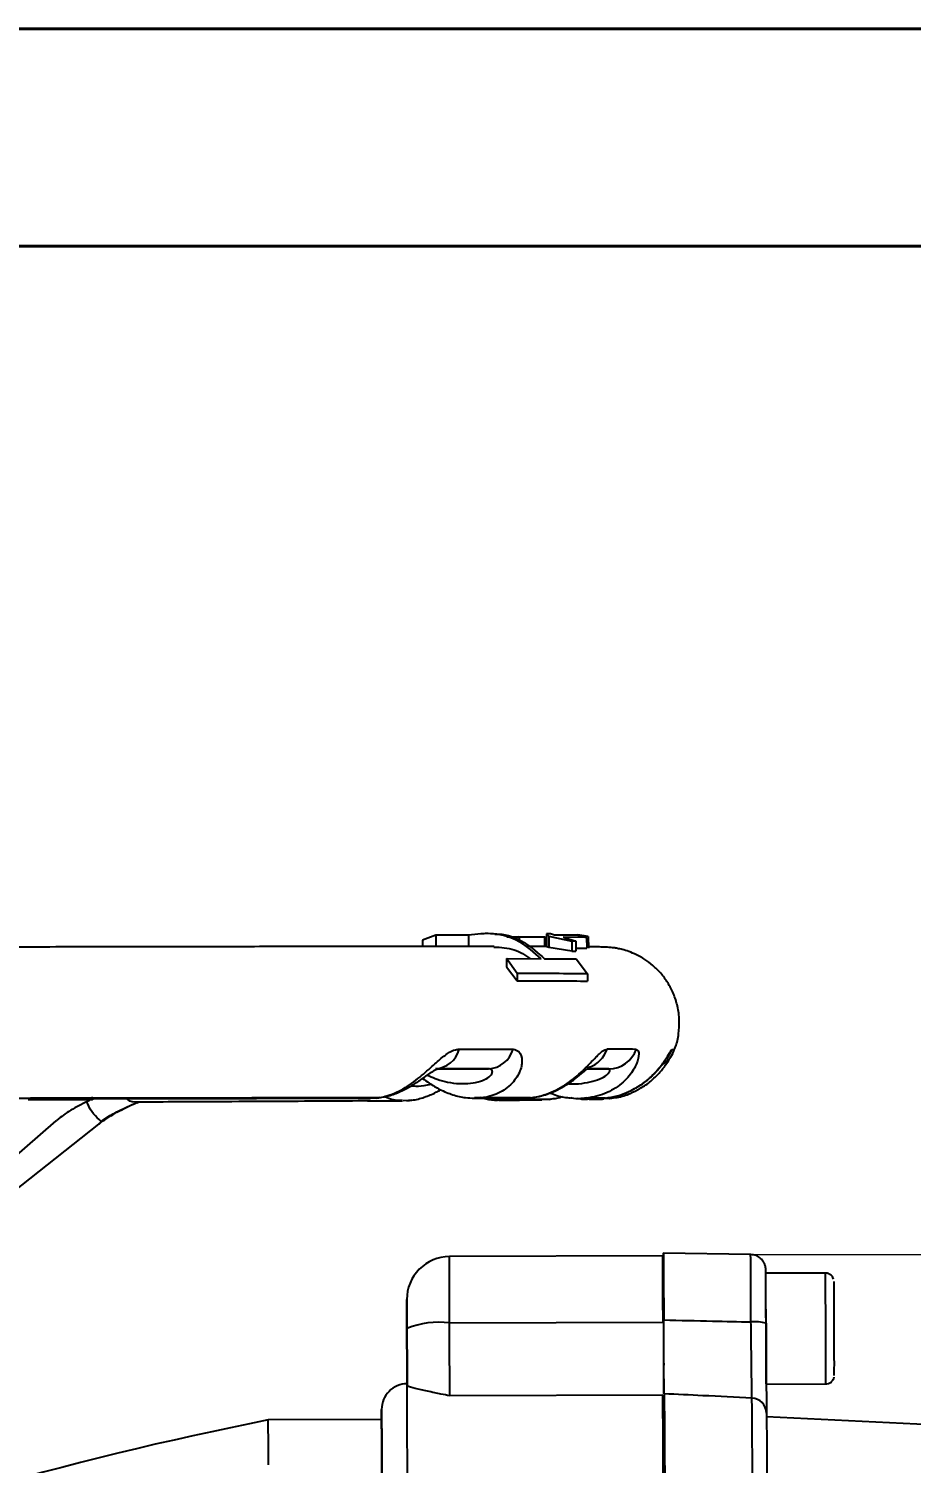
# Model space of a CAD drawing. Header units: millimetres. Extents: x 2271 to 4415, y 823 to 2339.
# Drawn here: x 3782.9 to 3886.4, y 2170.8 to 2339.1 of the extents above; entities that cross this region are included whole.
import ezdxf

# ---------------------------------------------------------------- set-up
doc = ezdxf.new("R2010")
doc.units = ezdxf.units.MM
for name, color, linetype, lineweight in [('AM_BOR', 7, 'Continuous', 50), ('标注', 3, 'Continuous', 13), ('粗实线', 7, 'Continuous', 40)]:
    doc.layers.add(name, color=color, linetype=linetype, lineweight=lineweight)
doc.styles.add('SLDTEXTSTYLE1', font='txt.shx', dxfattribs={"width": 0.7, "bigfont": 'gbcbig.shx'})
doc.dimstyles.new('SLDDIMSTYLE12$0', dxfattribs={"dimtxt": 12, "dimasz": 10, "dimexe": 0, "dimexo": 0.0625, "dimgap": 0.875, "dimtad": 1, "dimdec": 1, "dimlfac": 1.8, "dimrnd": 1e-09, "dimzin": 12, "dimdsep": 46, "dimtxsty": 'SLDTEXTSTYLE1', "dimcen": 0.09, "dimdle": 8.16, "dimclrd": 3, "dimclre": 3, "dimadec": 0, "dimazin": 3, "dimtfac": 1, "dimtdec": 1, "dimtofl": 0, "dimtmove": 0, "dimatfit": 3, "dimfxl": 0, "dimfrac": 2, "dimtolj": 1, "dimlwd": 5, "dimlwe": 5, "dimarcsym": 0})

# ---------------------------------------------------------------- blocks, each defined once
blk = doc.blocks.new('rA3')
at = {"layer": '粗实线'}
for p, q in [((753.384, 421.26), (333.384, 421.26)), ((748.384, 416.26), (358.384, 416.26))]:
    blk.add_line(p, q, dxfattribs=at)
blk = doc.blocks.new('*D196')
at = {"layer": 'Defpoints', "color": 0, "transparency": 16777216}
for p in [(3867.59, 2195.32), (3857.97, 1967.29), (4059.39, 1967.29)]:
    blk.add_point(p, dxfattribs=at)
at = {"layer": '标注', "color": 3, "lineweight": 5, "transparency": 16777216}
blk.add_line((3867.65, 2195.32), (4059.39, 2195.32), dxfattribs=at)
at = {"layer": '标注', "color": 3, "linetype": 'Continuous', "lineweight": 5, "transparency": 16777216}
for p, q in [((4059.39, 2185.32), (4059.39, 1977.29)), ((3858.03, 1967.29), (4059.39, 1967.29))]:
    blk.add_line(p, q, dxfattribs=at)
at = {"layer": '标注', "color": 3, "transparency": 16777216}
for points in [[(4057.73, 2185.32), (4061.06, 2185.32), (4059.39, 2195.32)], [(4057.73, 1977.29), (4061.06, 1977.29), (4059.39, 1967.29)]]:
    blk.add_solid(points, dxfattribs=at)
at = {"layer": '标注', "color": 0, "transparency": 16777216, "insert": (4053.52, 2081.31), "char_height": 10, "attachment_point": 5, "rotation": 90, "style": 'SLDTEXTSTYLE1'}
blk.add_mtext('\\A1;230', dxfattribs=at)

msp = doc.modelspace()

# ---------------------------------------------------------------- linework, layer by layer
at = {"color": 7, "linetype": 'Continuous', "lineweight": 25}
for p, q in [((3830.679, 2232.764), (3829.082, 2232.195)), ((3829.082, 2232.195), (3829.084, 2231.447)), ((3834.484, 2232.765), (3830.679, 2232.764)), ((3830.679, 2232.764), (3830.683, 2231.447)), ((3834.484, 2232.765), (3834.488, 2231.446)), ((3838.978, 2232.586), (3840.437, 2232.6)), ((3840.437, 2232.6), (3839.68, 2232.352)), ((3840.437, 2232.6), (3840.439, 2232.1)), ((3843.425, 2232.556), (3840.437, 2232.535)), ((3843.425, 2232.556), (3843.428, 2231.434)), ((3843.649, 2232.48), (3843.425, 2232.556)), ((3843.648, 2232.929), (3843.905, 2232.657)), ((3844.109, 2232.928), (3843.648, 2232.929)), ((3843.648, 2232.929), (3843.653, 2231.432)), ((3843.905, 2232.657), (3846.601, 2232.085)), ((3843.905, 2232.657), (3843.91, 2231.329)), ((3844.578, 2232.788), (3844.109, 2232.928)), ((3847.349, 2232.773), (3844.578, 2232.788)), ((3848.353, 2232.525), (3845.601, 2232.543)), ((3845.601, 2232.543), (3845.634, 2232.534)), ((3845.634, 2232.534), (3847.066, 2232.083)), ((3847.066, 2232.083), (3846.601, 2232.085)), ((3846.601, 2232.085), (3846.605, 2230.916)), ((3847.066, 2232.083), (3847.07, 2230.914)), ((3848.548, 2232.619), (3847.33, 2232.815)), ((3847.349, 2232.773), (3848.353, 2232.525)), ((3848.353, 2232.525), (3848.357, 2231.243)), ((3848.548, 2232.619), (3848.553, 2231.255)), ((3840.197, 2228.302), (3838.953, 2230.036)), ((3838.953, 2230.036), (3843.014, 2230.018)), ((3838.953, 2230.036), (3838.956, 2229.081)), ((3843.418, 2230.017), (3847.129, 2229.997)), ((3843.91, 2231.329), (3843.68, 2231.42)), ((3846.605, 2230.916), (3843.91, 2231.329)), ((3846.605, 2230.916), (3847.07, 2230.914)), ((3847.069, 2231.249), (3848.357, 2231.243)), ((3838.956, 2229.081), (3840.2, 2227.413)), ((3847.129, 2229.997), (3848.445, 2228.245)), ((3840.197, 2228.302), (3840.2, 2227.413)), ((3848.445, 2228.245), (3848.448, 2227.404)), ((3830.842, 2217.08), (3836.829, 2217.105)), ((3848.383, 2217.073), (3850.953, 2217.082)), ((3782.834, 2213.502), (3790.414, 2213.518)), ((3790.28, 2213.681), (3783.691, 2213.668)), ((3783.691, 2213.668), (3783.702, 2213.543)), ((3783.702, 2213.543), (3790.067, 2213.56)), ((3790.067, 2213.56), (3790.28, 2213.681)), ((3790.619, 2213.636), (3790.414, 2213.518)), ((3795.638, 2213.103), (3795.848, 2213.22)), ((3795.696, 2213.194), (3795.638, 2213.103)), ((3823.495, 2213.685), (3823.766, 2213.687)), ((3823.766, 2213.687), (3824.093, 2213.724)), ((3824.093, 2213.724), (3823.848, 2213.697)), ((3826.838, 2213.378), (3827.596, 2213.419)), ((3827.235, 2213.4), (3827.561, 2213.402)), ((3827.787, 2213.43), (3827.476, 2213.392)), ((3827.561, 2213.402), (3827.787, 2213.43)), ((3836.018, 2213.691), (3835.218, 2213.685)), ((3835.87, 2213.725), (3836.018, 2213.691)), ((3836.096, 2213.701), (3835.87, 2213.725)), ((3836.018, 2213.691), (3841.693, 2213.686)), ((3841.774, 2213.695), (3836.096, 2213.701)), ((3841.693, 2213.686), (3841.901, 2213.718)), ((3843.89, 2213.511), (3843.102, 2213.506)), ((3844.081, 2213.545), (3843.89, 2213.511)), ((3843.941, 2213.548), (3844.258, 2213.588)), ((3843.972, 2213.52), (3844.081, 2213.545)), ((3847.252, 2213.657), (3847.565, 2213.623)), ((3848.281, 2213.697), (3848.314, 2213.666)), ((3848.392, 2213.675), (3848.281, 2213.697)), ((3851.001, 2213.605), (3850.382, 2213.6)), ((3850.466, 2213.648), (3850.496, 2213.657)), ((3851.077, 2213.636), (3851.001, 2213.605)), ((3851.019, 2213.613), (3851.079, 2213.614)), ((3851.079, 2213.614), (3851.077, 2213.636)), ((3764.124, 2191.915), (3786.129, 2210.993)), ((3767.217, 2191.671), (3791.124, 2210.6)), ((3786.406, 2211.237), (3786.129, 2210.993)), ((3791.124, 2210.6), (3791.396, 2210.936)), ((3791.124, 2210.6), (3791.421, 2210.839)), ((3857.249, 2195.146), (3832.249, 2195.067)), ((3867.589, 2195.322), (3857.357, 2195.468)), ((3876.365, 2193.137), (3869.365, 2193.115)), ((3877.317, 2192.422), (3877.244, 2192.62)), ((3857.375, 2190.578), (3857.263, 2190.577)), ((3832.273, 2187.302), (3857.273, 2187.381)), ((3857.288, 2182.577), (3857.4, 2182.578)), ((3869.406, 2180.115), (3876.406, 2180.137)), ((3857.3, 2178.802), (3832.3, 2178.724)), ((3857.409, 2178.673), (3857.305, 2178.704)), ((4020.696, 2168.827), (3869.45, 2176.277)), ((3824.309, 2175.947), (3811.014, 2175.905))]:
    msp.add_line(p, q, dxfattribs=at)
at = {"color": 7, "linetype": 'Continuous', "lineweight": 25, "flags": 128}
for points in [[(3833.4, 2219.41), (3834.237, 2219.41), (3835.061, 2219.41), (3835.873, 2219.41), (3836.671, 2219.41), (3837.456, 2219.41), (3838.228, 2219.41), (3838.987, 2219.41), (3839.732, 2219.41)], [(3836.829, 2217.105), (3836.1, 2217.105), (3835.358, 2217.105), (3834.604, 2217.105), (3833.836, 2217.105), (3833.055, 2217.105), (3832.261, 2217.105), (3831.455, 2217.105), (3830.636, 2217.104)], [(3832.273, 2187.302), (3832.267, 2189.087), (3832.262, 2190.748), (3832.258, 2192.215), (3832.254, 2193.425), (3832.251, 2194.326), (3832.249, 2194.882), (3832.249, 2195.067)], [(3857.359, 2190.578), (3857.358, 2191.12), (3857.355, 2192.595), (3857.354, 2193.812), (3857.354, 2194.72), (3857.355, 2195.28), (3857.357, 2195.468), (3857.361, 2195.276), (3857.366, 2194.711), (3857.372, 2193.799), (3857.378, 2192.578), (3857.384, 2191.101), (3857.391, 2189.43), (3857.397, 2187.637)], [(3869.389, 2182.615), (3869.391, 2182.17), (3869.396, 2181.196), (3869.401, 2180.514), (3869.404, 2180.162), (3869.407, 2180.157), (3869.408, 2180.5), (3869.408, 2181.173), (3869.407, 2182.14), (3869.405, 2183.348), (3869.402, 2184.732), (3869.398, 2186.217), (3869.393, 2187.724), (3869.387, 2189.171), (3869.382, 2190.48), (3869.377, 2191.581), (3869.372, 2192.415), (3869.37, 2192.675)], [(3857.399, 2182.328), (3857.4, 2182.515), (3857.4, 2183.063), (3857.399, 2183.924), (3857.397, 2185.02), (3857.394, 2186.255), (3857.389, 2187.518), (3857.385, 2188.698), (3857.38, 2189.689), (3857.376, 2190.404), (3857.373, 2190.779), (3857.371, 2190.781), (3857.37, 2190.578)], [(3832.3, 2178.724), (3832.299, 2179.117), (3832.297, 2179.75), (3832.294, 2180.605), (3832.291, 2181.661), (3832.287, 2182.891), (3832.283, 2184.265), (3832.278, 2185.748), (3832.273, 2187.302)], [(3857.395, 2182.578), (3857.396, 2182.518), (3857.399, 2182.328)], [(3827.296, 2179.953), (3827.296, 2180.042), (3827.296, 2180.105), (3827.296, 2180.141), (3827.296, 2180.152)], [(3827.331, 2168.807), (3827.323, 2171.409), (3827.316, 2173.686), (3827.31, 2175.63), (3827.305, 2177.234), (3827.301, 2178.492), (3827.298, 2179.4), (3827.296, 2179.953)], [(3857.438, 2178.976), (3857.453, 2177.743), (3857.468, 2176.151), (3857.484, 2174.203), (3857.5, 2171.909), (3857.518, 2169.276), (3857.536, 2166.314), (3857.556, 2163.035), (3857.575, 2159.45), (3857.595, 2155.573), (3857.616, 2151.419), (3857.637, 2147.003), (3857.658, 2142.342), (3857.68, 2137.453), (3857.701, 2132.355), (3857.723, 2127.066), (3857.745, 2121.607), (3857.766, 2115.998), (3857.788, 2110.259), (3857.809, 2104.413), (3857.83, 2098.482)], [(3868.123, 2098.393), (3868.103, 2104.296), (3868.082, 2110.113), (3868.06, 2115.823), (3868.039, 2121.405), (3868.017, 2126.837), (3867.996, 2132.1), (3867.974, 2137.173), (3867.953, 2142.038), (3867.932, 2146.676), (3867.911, 2151.07), (3867.89, 2155.204), (3867.87, 2159.061), (3867.85, 2162.628), (3867.832, 2165.89), (3867.813, 2168.837), (3867.796, 2171.456), (3867.779, 2173.738), (3867.763, 2175.674), (3867.748, 2177.257), (3867.734, 2178.482)], [(3869.445, 2176.717), (3869.459, 2175.515), (3869.473, 2173.96), (3869.489, 2172.059), (3869.505, 2169.819), (3869.523, 2167.248), (3869.541, 2164.355), (3869.559, 2161.152), (3869.578, 2157.651), (3869.598, 2153.864), (3869.618, 2149.806), (3869.639, 2145.493), (3869.66, 2140.939), (3869.681, 2136.163), (3869.702, 2131.183), (3869.723, 2126.016), (3869.744, 2120.683), (3869.765, 2115.203), (3869.786, 2109.597), (3869.807, 2103.886), (3869.827, 2098.092)], [(3811.031, 2170.64), (3811.026, 2172.378), (3811.021, 2173.775), (3811.018, 2174.824), (3811.016, 2175.522), (3811.015, 2175.866), (3811.014, 2175.905)], [(3824.329, 2169.712), (3824.323, 2171.611), (3824.318, 2173.173), (3824.314, 2174.391), (3824.311, 2175.262), (3824.309, 2175.781), (3824.309, 2175.947)]]:
    msp.add_lwpolyline(points, dxfattribs=at)
at = {"color": 7, "linetype": 'Continuous', "lineweight": 25}
for centre, radius, start, end in [((3830.444, 2220.144), 3.045, 273.61426, 346.05263), ((3836.686, 2220.266), 3.165, 272.60164, 344.30287), ((3847.48, 2220.531), 3.463, 290.28626, 340.90491), ((3846.664, 450.046), 1769.357, 89.756818, 89.867599), ((3850.911, 2220.544), 3.462, 270.69377, 340.47257), ((3855.019, 2220.604), 3.562, 318.96421, 339.37274), ((3858.425, 2217.982), 1.369, 80.42439, 93.03813), ((3844.019, 594.823), 1622.274, 89.75509, 89.842169), ((3789.786, 2210.474), 1.676, 12.57601, 16.01971), ((3832.264, 2190.067), 5, 90.18036, 180.18036), ((2921.13, 2186.607), 946.499, 0.048893, 0.527554), ((2493.302, 2182.292), 1383.105, 359.910754, 0.449286), ((1761.394, 2180.978), 2108.01, 0.170586, 0.315836), ((2585.104, 2182.577), 1292.299, 359.936319, 0.424018), ((2998.29, 2183.878), 871.108, 359.916926, 0.443114), ((3831.076, 2177.019), 10.353, 83.35892, 111.53776), ((3868.078, 2182.562), 4.873, 74.3176, 95.28582), ((3827.305, 2177.152), 3, 90.18036, 180.18036), ((3867.661, 2176.699), 1.784, 0.56874, 87.64469), ((3892.105, 1767.125), 416.745, 101.22027, 111.15509)]:
    msp.add_arc(centre, radius, start, end, dxfattribs=at)
for points, knots in [([(3843.014, 2230.018), (3842.197, 2230.746), (3840.563, 2232.201), (3837.494, 2233.151), (3835.467, 2232.891), (3834.484, 2232.765)], [0, 0, 0, 0, 0.3398767, 0.6797801, 1, 1, 1, 1]), ([(3836.82, 2232.992), (3836.741, 2232.992), (3836.624, 2232.993), (3836.487, 2232.993), (3836.442, 2232.993)], [0, 0, 0, 0, 0.6751357, 1, 1, 1, 1]), ([(3837.575, 2232.891), (3837.718, 2232.9), (3838.908, 2232.978), (3841.066, 2232.08), (3842.65, 2230.69), (3843.418, 2230.017)], [0, 0, 0, 0, 0.0656886, 0.5467379, 1, 1, 1, 1]), ([(3837.493, 2231.444), (3836.861, 2231.445), (3835.3, 2231.446), (3832.482, 2231.447), (3829.091, 2231.448), (3825.422, 2231.447), (3821.495, 2231.445), (3817.316, 2231.441), (3812.895, 2231.437), (3808.241, 2231.431), (3803.365, 2231.425), (3798.277, 2231.417), (3792.989, 2231.408), (3787.511, 2231.398), (3781.857, 2231.387), (3776.039, 2231.375), (3770.069, 2231.362), (3763.961, 2231.348), (3757.729, 2231.333), (3751.385, 2231.317), (3744.945, 2231.301), (3738.422, 2231.283), (3731.831, 2231.265), (3725.186, 2231.246), (3718.503, 2231.226), (3711.795, 2231.206), (3705.078, 2231.185), (3698.366, 2231.163), (3691.675, 2231.141), (3685.019, 2231.118), (3678.413, 2231.095), (3671.872, 2231.072), (3665.409, 2231.048), (3659.04, 2231.024), (3652.778, 2230.999), (3646.638, 2230.975), (3640.632, 2230.95), (3634.775, 2230.926), (3629.078, 2230.901), (3623.555, 2230.877), (3618.218, 2230.852), (3613.079, 2230.828), (3608.149, 2230.804), (3603.438, 2230.78), (3598.958, 2230.756), (3594.717, 2230.733), (3590.727, 2230.71), (3586.994, 2230.688), (3583.528, 2230.666), (3580.335, 2230.645), (3577.423, 2230.625), (3574.798, 2230.605), (3572.465, 2230.586), (3570.428, 2230.567), (3568.69, 2230.549), (3567.252, 2230.532), (3566.115, 2230.516), (3565.242, 2230.498), (3564.81, 2230.487), (3564.387, 2230.465), (3564.05, 2230.438), (3563.631, 2230.387), (3563.112, 2230.299), (3562.399, 2230.127), (3561.514, 2229.824), (3560.508, 2229.34), (3559.459, 2228.65), (3558.437, 2227.738), (3557.512, 2226.597), (3556.761, 2225.261), (3556.241, 2223.78), (3555.98, 2222.169), (3556.022, 2220.522), (3556.363, 2218.939), (3556.937, 2217.535), (3557.685, 2216.32), (3558.556, 2215.3), (3559.501, 2214.474), (3560.472, 2213.834), (3561.413, 2213.371), (3562.26, 2213.065), (3562.965, 2212.882), (3563.493, 2212.784), (3563.79, 2212.743), (3563.887, 2212.733), (3563.905, 2212.731)], [0, 0, 0, 0, 0.0110684, 0.0273711, 0.0436679, 0.0599607, 0.0762506, 0.0925385, 0.1088249, 0.12511, 0.1413943, 0.1576779, 0.1739609, 0.1902435, 0.2065257, 0.2228075, 0.2390892, 0.2553706, 0.2716519, 0.287933, 0.304214, 0.320495, 0.3367758, 0.3530566, 0.3693373, 0.3856181, 0.4018988, 0.4181795, 0.4344602, 0.4507409, 0.4670217, 0.4833025, 0.4995834, 0.5158643, 0.5321454, 0.5484266, 0.5647079, 0.5809894, 0.5972711, 0.613553, 0.6298353, 0.6461179, 0.662401, 0.6786847, 0.694969, 0.7112543, 0.7275406, 0.7438285, 0.7601184, 0.7764109, 0.7927073, 0.8090091, 0.8253193, 0.8416426, 0.8579882, 0.874375, 0.8908477, 0.9075372, 0.9250134, 0.9304388, 0.9336287, 0.9354293, 0.9371416, 0.9389823, 0.9413668, 0.9441481, 0.9471667, 0.9505105, 0.9540906, 0.9578127, 0.9616135, 0.9654544, 0.9696284, 0.9735231, 0.9771757, 0.9806185, 0.9838633, 0.9869091, 0.9897422, 0.9923293, 0.9945963, 0.9964557, 0.998026, 0.9996193, 1, 1, 1, 1]), ([(3837.486, 2231.389), (3838.294, 2231.356), (3839.826, 2231.293), (3841.141, 2230.432), (3841.762, 2230.024)], [0, 0, 0, 0, 0.52676, 1, 1, 1, 1]), ([(3843.681, 2231.433), (3843.531, 2231.434), (3842.924, 2231.436), (3842.174, 2231.437), (3841.61, 2231.438)], [0, 0, 0, 0, 0.2477954, 1, 1, 1, 1]), ([(3850.994, 2231.351), (3850.873, 2231.36), (3850.627, 2231.376), (3850.375, 2231.384), (3849.973, 2231.394), (3849.36, 2231.403), (3848.675, 2231.409), (3848.356, 2231.412)], [0, 0, 0, 0, 0.095523, 0.192934, 0.3993126, 0.7212411, 1, 1, 1, 1]), ([(3858.617, 2219.312), (3858.672, 2219.433), (3858.942, 2220.035), (3859.17, 2221.217), (3859.271, 2222.824), (3859.059, 2224.419), (3858.583, 2225.905), (3857.907, 2227.206), (3857.085, 2228.314), (3856.167, 2229.227), (3855.202, 2229.949), (3854.24, 2230.49), (3853.342, 2230.863), (3852.57, 2231.096), (3851.959, 2231.229), (3851.508, 2231.299), (3851.193, 2231.335), (3851.062, 2231.346), (3850.994, 2231.351)], [0, 0, 0, 0, 0.0224033, 0.1107529, 0.1996642, 0.2922655, 0.3789402, 0.4605091, 0.5374297, 0.6098026, 0.6774495, 0.7398445, 0.7957765, 0.8429996, 0.8814778, 0.9170424, 0.9568281, 1, 1, 1, 1]), ([(3848.445, 2228.245), (3847.228, 2228.254), (3844.788, 2228.272), (3841.73, 2228.292), (3840.197, 2228.302)], [0, 0, 0, 0, 0.4988716, 1, 1, 1, 1]), ([(3840.2, 2227.413), (3841.548, 2227.412), (3844.249, 2227.41), (3846.853, 2227.407), (3848.174, 2227.404), (3848.448, 2227.404)], [0, 0, 0, 0, 0.4414628, 0.8844871, 1, 1, 1, 1]), ([(3823.848, 2213.697), (3824.069, 2213.733), (3824.97, 2213.878), (3826.588, 2214.523), (3828.523, 2215.851), (3830.136, 2217.304), (3831.263, 2218.328), (3832.165, 2219.004), (3832.831, 2219.358), (3833.255, 2219.397), (3833.4, 2219.41)], [0, 0, 0, 0, 0.0622967, 0.2544254, 0.4482378, 0.6229599, 0.7582503, 0.8249276, 0.9404672, 1, 1, 1, 1]), ([(3839.732, 2219.41), (3839.977, 2219.353), (3840.313, 2219.275), (3840.71, 2218.689), (3840.809, 2218.058), (3840.645, 2217.022), (3840.128, 2215.85), (3838.726, 2214.524), (3837.235, 2213.882), (3836.315, 2213.736), (3836.096, 2213.701)], [0, 0, 0, 0, 0.1281763, 0.1753176, 0.3410351, 0.3773525, 0.5525415, 0.7468717, 0.9395136, 1, 1, 1, 1]), ([(3841.774, 2213.695), (3842.012, 2213.73), (3843.021, 2213.877), (3844.792, 2214.517), (3846.811, 2215.844), (3848.341, 2217.297), (3849.282, 2218.319), (3849.962, 2218.994), (3850.415, 2219.347), (3850.667, 2219.385), (3850.753, 2219.398)], [0, 0, 0, 0, 0.0596207, 0.2522975, 0.446663, 0.6218836, 0.7575601, 0.8244278, 0.9402973, 1, 1, 1, 1]), ([(3854.174, 2219.386), (3854.284, 2219.329), (3854.436, 2219.25), (3854.491, 2218.663), (3854.36, 2218.031), (3853.89, 2216.994), (3853.08, 2215.822), (3851.35, 2214.496), (3849.646, 2213.857), (3848.629, 2213.71), (3848.392, 2213.675)], [0, 0, 0, 0, 0.128421, 0.1756524, 0.3416863, 0.3780729, 0.5535965, 0.748298, 0.9413079, 1, 1, 1, 1]), ([(3850.545, 2213.656), (3850.789, 2213.691), (3851.84, 2213.838), (3853.649, 2214.475), (3855.614, 2215.8), (3856.957, 2217.252), (3857.648, 2218.273), (3858.059, 2218.947), (3858.269, 2219.3), (3858.331, 2219.336), (3858.352, 2219.349)], [0, 0, 0, 0, 0.0583818, 0.2513124, 0.4459339, 0.6213853, 0.7572406, 0.8241965, 0.9402186, 1, 1, 1, 1]), ([(3854.145, 2214.891), (3854.342, 2214.998), (3854.965, 2215.336), (3855.825, 2216.061), (3856.679, 2216.931), (3857.242, 2217.646), (3857.568, 2218.11), (3857.698, 2218.294), (3857.687, 2218.28), (3857.685, 2218.277)], [0, 0, 0, 0, 0.1031835, 0.327259, 0.5349571, 0.7272753, 0.8633776, 0.9681747, 1, 1, 1, 1]), ([(3854.592, 2214.797), (3854.675, 2214.838), (3855.2, 2215.097), (3856.015, 2215.755), (3856.958, 2216.674), (3857.629, 2217.543), (3858.032, 2218.184), (3858.151, 2218.4), (3858.185, 2218.461)], [0, 0, 0, 0, 0.0444842, 0.2809703, 0.513973, 0.7245857, 0.9224641, 1, 1, 1, 1]), ([(3857.158, 2217.556), (3857.231, 2217.595), (3857.518, 2217.75), (3857.986, 2218.198), (3858.426, 2218.753), (3858.565, 2219.177), (3858.611, 2219.316)], [0, 0, 0, 0, 0.1098117, 0.4367008, 0.8138713, 1, 1, 1, 1]), ([(3823.987, 2213.714), (3824.427, 2213.789), (3825.336, 2213.943), (3826.668, 2214.478), (3827.934, 2215.175), (3828.994, 2215.892), (3829.831, 2216.494), (3830.401, 2216.878), (3830.77, 2217.092), (3830.895, 2217.135), (3830.866, 2217.129), (3830.859, 2217.127)], [0, 0, 0, 0, 0.1546631, 0.3201764, 0.4853736, 0.6359501, 0.7419072, 0.8393548, 0.9077958, 0.9795367, 1, 1, 1, 1]), ([(3829.684, 2216.385), (3829.747, 2216.353), (3830.103, 2216.171), (3830.923, 2215.83), (3832.11, 2215.501), (3833.426, 2215.34), (3834.724, 2215.383), (3835.883, 2215.618), (3836.77, 2216.007), (3837.256, 2216.469), (3837.317, 2216.789), (3837.21, 2217.008), (3837.038, 2217.097), (3836.863, 2217.104), (3836.829, 2217.105)], [0, 0, 0, 0, 0.0193919, 0.1098729, 0.2227186, 0.3520096, 0.4829803, 0.6051243, 0.717075, 0.8072624, 0.8781643, 0.9075764, 0.9824053, 1, 1, 1, 1]), ([(3841.818, 2213.713), (3842.269, 2213.78), (3843.223, 2213.923), (3844.616, 2214.453), (3845.931, 2215.164), (3847.038, 2215.948), (3847.896, 2216.658), (3848.429, 2217.117), (3848.723, 2217.348), (3848.738, 2217.358), (3848.743, 2217.361)], [0, 0, 0, 0, 0.1518535, 0.3217939, 0.4888299, 0.6436787, 0.7766944, 0.8856962, 0.9561426, 1, 1, 1, 1]), ([(3846.172, 2215.366), (3846.215, 2215.361), (3846.754, 2215.295), (3847.747, 2215.371), (3849.065, 2215.59), (3850.131, 2215.983), (3850.818, 2216.444), (3851.052, 2216.765), (3851.111, 2216.984), (3851.059, 2217.074), (3850.97, 2217.081), (3850.953, 2217.082)], [0, 0, 0, 0, 0.0173765, 0.2159827, 0.4012039, 0.5709679, 0.7077298, 0.8152466, 0.8598474, 0.9733192, 1, 1, 1, 1]), ([(3827.787, 2215.122), (3827.857, 2215.111), (3828.325, 2215.037), (3829.11, 2215.08), (3829.834, 2215.232), (3830.11, 2215.29)], [0, 0, 0, 0, 0.0979895, 0.6563286, 1, 1, 1, 1]), ([(3829.1, 2215.973), (3829.356, 2215.788), (3829.999, 2215.322), (3831.195, 2214.62), (3832.63, 2214.029), (3833.996, 2213.689), (3834.836, 2213.679), (3835.179, 2213.675)], [0, 0, 0, 0, 0.1454076, 0.3649113, 0.6112803, 0.8414821, 1, 1, 1, 1]), ([(3850.545, 2213.673), (3851.008, 2213.742), (3851.99, 2213.888), (3853.214, 2214.331), (3853.9, 2214.743), (3854.145, 2214.891)], [0, 0, 0, 0, 0.36357638, 0.7722098, 1, 1, 1, 1]), ([(3782.982, 2213.631), (3780.866, 2213.626), (3776.63, 2213.617), (3772.212, 2213.606), (3769.999, 2213.601)], [0, 0, 0, 0, 0.4993344, 1, 1, 1, 1]), ([(3783.691, 2213.668), (3783.611, 2213.667), (3783.451, 2213.665), (3783.195, 2213.649), (3783.045, 2213.636), (3782.982, 2213.631)], [0, 0, 0, 0, 0.3631012, 0.7286878, 1, 1, 1, 1]), ([(3782.982, 2213.631), (3783.08, 2213.61), (3783.33, 2213.556), (3783.562, 2213.548), (3783.702, 2213.543)], [0, 0, 0, 0, 0.3958954, 1, 1, 1, 1]), ([(3790.06, 2213.391), (3789.373, 2213.059), (3787.919, 2212.356), (3786.928, 2211.623), (3786.406, 2211.237)], [0, 0, 0, 0, 0.47250817, 1, 1, 1, 1]), ([(3791.396, 2210.936), (3790.796, 2211.498), (3790.163, 2212.089), (3789.756, 2213.171), (3789.735, 2213.225)], [0, 0, 0, 0, 0.9502721, 1, 1, 1, 1]), ([(3790.067, 2213.56), (3790.185, 2213.565), (3790.391, 2213.573), (3790.553, 2213.625), (3790.622, 2213.647)], [0, 0, 0, 0, 0.5731343, 1, 1, 1, 1]), ([(3790.622, 2213.647), (3790.62, 2213.649), (3790.612, 2213.657), (3790.559, 2213.671), (3790.427, 2213.68), (3790.32, 2213.681), (3790.28, 2213.681)], [0, 0, 0, 0, 0.0879745, 0.4367096, 0.7861811, 1, 1, 1, 1]), ([(3790.483, 2213.607), (3791.554, 2213.609), (3795.035, 2213.616), (3800.712, 2213.626), (3807.295, 2213.636), (3813.025, 2213.644), (3816.354, 2213.648), (3817.79, 2213.649)], [0, 0, 0, 0, 0.1060467, 0.3446078, 0.5841048, 0.8206023, 1, 1, 1, 1]), ([(3817.723, 2213.649), (3816.382, 2213.648), (3813.211, 2213.645), (3807.738, 2213.637), (3801.389, 2213.628), (3795.588, 2213.618), (3791.869, 2213.61), (3790.491, 2213.608)], [0, 0, 0, 0, 0.1682541, 0.3975565, 0.6302285, 0.8629006, 1, 1, 1, 1]), ([(3790.619, 2213.636), (3792.714, 2213.64), (3796.911, 2213.649), (3803.919, 2213.661), (3811.527, 2213.673), (3818.43, 2213.682), (3822.296, 2213.686), (3823.766, 2213.687)], [0, 0, 0, 0, 0.1665134, 0.3335205, 0.5873875, 0.8430166, 1, 1, 1, 1]), ([(3823.848, 2213.697), (3821.013, 2213.694), (3815.314, 2213.689), (3806.51, 2213.676), (3798.239, 2213.662), (3793.165, 2213.652), (3790.622, 2213.647)], [0, 0, 0, 0, 0.2970422, 0.5969281, 0.7980268, 1, 1, 1, 1]), ([(3791.396, 2210.936), (3791.845, 2211.237), (3792.778, 2211.862), (3794.364, 2212.581), (3795.363, 2213.046), (3795.679, 2213.194)], [0, 0, 0, 0, 0.3877953, 0.80600492, 1, 1, 1, 1]), ([(3791.421, 2210.839), (3791.998, 2211.232), (3793.176, 2212.033), (3794.839, 2212.801), (3795.687, 2213.193)], [0, 0, 0, 0, 0.4901607, 1, 1, 1, 1]), ([(3795.682, 2213.193), (3795.264, 2213.176), (3794.823, 2213.158), (3794.459, 2213.591), (3794.439, 2213.615)], [0, 0, 0, 0, 0.9445287, 1, 1, 1, 1]), ([(3822.908, 2213.335), (3821.11, 2213.325), (3817.51, 2213.304), (3811.529, 2213.272), (3804.388, 2213.235), (3798.882, 2213.208), (3795.687, 2213.193)], [0, 0, 0, 0, 0.2273243, 0.4550912, 0.6837518, 1, 1, 1, 1]), ([(3817.525, 2213.641), (3818.709, 2213.642), (3820.623, 2213.644), (3822.369, 2213.645), (3823.036, 2213.645)], [0, 0, 0, 0, 0.6180929, 1, 1, 1, 1]), ([(3822.635, 2213.328), (3823.464, 2213.332), (3824.91, 2213.34), (3826.216, 2213.348), (3826.773, 2213.352)], [0, 0, 0, 0, 0.57339965, 1, 1, 1, 1]), ([(3823.495, 2213.685), (3823.625, 2213.677), (3823.775, 2213.668), (3823.924, 2213.701), (3823.944, 2213.705)], [0, 0, 0, 0, 0.8672427, 1, 1, 1, 1]), ([(3826.773, 2213.389), (3826.547, 2213.38), (3825.762, 2213.346), (3825.079, 2213.634), (3824.593, 2213.839)], [0, 0, 0, 0, 0.2881067, 1, 1, 1, 1]), ([(3827.672, 2213.423), (3827.736, 2213.426), (3828.286, 2213.451), (3829.304, 2213.759), (3830.427, 2214.185), (3831.038, 2214.549), (3831.217, 2214.655)], [0, 0, 0, 0, 0.0523402, 0.4483993, 0.8389377, 1, 1, 1, 1]), ([(3835.218, 2213.646), (3836.18, 2213.645), (3838.11, 2213.644), (3839.938, 2213.642), (3840.754, 2213.64), (3840.816, 2213.64)], [0, 0, 0, 0, 0.47930773, 0.96076317, 1, 1, 1, 1]), ([(3836.211, 2213.645), (3836.311, 2213.616), (3836.868, 2213.456), (3837.442, 2213.443), (3837.912, 2213.433)], [0, 0, 0, 0, 0.178972, 1, 1, 1, 1]), ([(3836.546, 2213.645), (3836.794, 2213.568), (3837.3, 2213.411), (3837.797, 2213.447), (3838.05, 2213.465)], [0, 0, 0, 0, 0.4902569, 1, 1, 1, 1]), ([(3838.051, 2213.426), (3838.101, 2213.426), (3839.109, 2213.433), (3840.783, 2213.447), (3842.416, 2213.46), (3843.09, 2213.466), (3843.103, 2213.466)], [0, 0, 0, 0, 0.0253147, 0.50790424, 0.99075699, 1, 1, 1, 1]), ([(3841.549, 2213.677), (3841.575, 2213.677), (3841.647, 2213.675), (3841.717, 2213.692), (3841.763, 2213.703)], [0, 0, 0, 0, 0.36429344, 1, 1, 1, 1]), ([(3843.102, 2213.506), (3842.826, 2213.487), (3842.301, 2213.45), (3841.822, 2213.604), (3841.594, 2213.678)], [0, 0, 0, 0, 0.5251384, 1, 1, 1, 1]), ([(3844.078, 2214.294), (3844.213, 2214.233), (3844.848, 2213.943), (3845.67, 2213.732), (3846.345, 2213.703), (3846.473, 2213.697)], [0, 0, 0, 0, 0.1788001, 0.8449304, 1, 1, 1, 1]), ([(3844.258, 2213.588), (3844.461, 2213.605), (3844.889, 2213.641), (3845.298, 2213.786), (3845.513, 2213.862)], [0, 0, 0, 0, 0.4748567, 1, 1, 1, 1]), ([(3848.314, 2213.666), (3847.758, 2213.601), (3847.143, 2213.529), (3846.538, 2213.678), (3846.481, 2213.692)], [0, 0, 0, 0, 0.9055177, 1, 1, 1, 1]), ([(3847.321, 2213.618), (3847.512, 2213.617), (3848.161, 2213.614), (3848.863, 2213.607), (3849.236, 2213.602), (3849.388, 2213.6)], [0, 0, 0, 0, 0.1985537, 0.6736783, 1, 1, 1, 1]), ([(3847.569, 2213.615), (3847.647, 2213.595), (3848.008, 2213.501), (3848.377, 2213.538), (3848.666, 2213.567)], [0, 0, 0, 0, 0.2163902, 1, 1, 1, 1]), ([(3848.314, 2213.666), (3848.507, 2213.665), (3849.427, 2213.66), (3850.008, 2213.653), (3850.466, 2213.648)], [0, 0, 0, 0, 0.2101504, 1, 1, 1, 1]), ([(3850.545, 2213.656), (3850.296, 2213.66), (3849.753, 2213.666), (3848.87, 2213.672), (3848.392, 2213.675)], [0, 0, 0, 0, 0.458701, 1, 1, 1, 1]), ([(3848.666, 2213.527), (3848.86, 2213.53), (3849.438, 2213.538), (3849.947, 2213.548), (3850.272, 2213.559), (3850.382, 2213.563)], [0, 0, 0, 0, 0.2490051, 0.7442479, 1, 1, 1, 1]), ([(3851.075, 2213.649), (3851.363, 2213.677), (3852.181, 2213.754), (3853.389, 2214.142), (3854.219, 2214.594), (3854.592, 2214.797)], [0, 0, 0, 0, 0.23062256, 0.65492981, 1, 1, 1, 1]), ([(3869.372, 2192.594), (3869.372, 2192.614), (3869.371, 2192.923), (3869.368, 2193.275), (3869.365, 2193.487), (3869.363, 2193.574), (3869.361, 2193.624), (3869.357, 2193.686), (3869.338, 2193.85), (3869.274, 2194.121), (3869.095, 2194.504), (3868.765, 2194.902), (3868.246, 2195.238), (3867.83, 2195.291), (3867.619, 2195.318)], [0, 0, 0, 0, 0.0166733, 0.25794, 0.5007533, 0.5437233, 0.5609278, 0.5738977, 0.5910236, 0.6481528, 0.7069012, 0.797085, 0.897562, 1, 1, 1, 1]), ([(3877.244, 2192.62), (3877.198, 2192.691), (3877.087, 2192.86), (3876.821, 2193.045), (3876.555, 2193.145), (3876.4, 2193.128), (3876.363, 2193.123)], [0, 0, 0, 0, 0.2368829, 0.5635181, 0.8968275, 1, 1, 1, 1]), ([(3827.275, 2186.649), (3827.274, 2187.093), (3827.271, 2188.013), (3827.267, 2189.144), (3827.265, 2189.912), (3827.265, 2190.006), (3827.264, 2190.051)], [0, 0, 0, 0, 0.2416654, 0.5, 0.7583346, 1, 1, 1, 1]), ([(3827.264, 2190.051), (3827.265, 2190.004), (3827.265, 2189.907), (3827.267, 2189.134), (3827.271, 2188), (3827.274, 2187.079), (3827.275, 2186.634)], [0, 0, 0, 0, 0.2416654, 0.5, 0.7583346, 1, 1, 1, 1]), ([(3857.438, 2178.976), (3857.436, 2179.258), (3857.43, 2179.822), (3857.42, 2181.844), (3857.408, 2184.496), (3857.401, 2186.589), (3857.397, 2187.637)], [0, 0, 0, 0, 0.2500466, 0.4994486, 0.7493959, 1, 1, 1, 1]), ([(3857.397, 2187.637), (3859.307, 2187.595), (3862.718, 2187.52), (3866.128, 2187.447), (3867.629, 2187.414)], [0, 0, 0, 0, 0.56, 1, 1, 1, 1]), ([(3867.734, 2178.482), (3867.731, 2178.772), (3867.725, 2179.353), (3867.701, 2181.446), (3867.668, 2184.19), (3867.642, 2186.339), (3867.629, 2187.414)], [0, 0, 0, 0, 0.2497435, 0.4995348, 0.7496229, 1, 1, 1, 1]), ([(3869.395, 2187.254), (3869.398, 2186.304), (3869.405, 2184.409), (3869.415, 2181.811), (3869.426, 2179.481), (3869.437, 2177.582), (3869.442, 2177.005), (3869.445, 2176.717)], [0, 0, 0, 0, 0.1872716, 0.3736538, 0.5608014, 0.7799695, 1, 1, 1, 1]), ([(3857.379, 2182.578), (3857.379, 2182.377), (3857.381, 2181.286), (3857.382, 2179.89), (3857.381, 2179.31), (3857.38, 2179.019)], [0, 0, 0, 0, 0.1010678, 0.5499297, 1, 1, 1, 1]), ([(3832.3, 2178.724), (3831.953, 2178.8), (3831.358, 2178.932), (3830.469, 2179.116), (3829.689, 2179.279), (3828.647, 2179.501), (3827.586, 2179.745), (3827.388, 2179.887), (3827.296, 2179.953)], [0, 0, 0, 0, 0.1463774, 0.2506702, 0.3830859, 0.5005108, 0.7689886, 1, 1, 1, 1]), ([(3876.403, 2180.152), (3876.446, 2180.148), (3876.603, 2180.133), (3876.847, 2180.227), (3877.082, 2180.388), (3877.235, 2180.57), (3877.325, 2180.742), (3877.367, 2180.861), (3877.377, 2180.916), (3877.378, 2180.922)], [0, 0, 0, 0, 0.0949917, 0.3497825, 0.5539791, 0.7260298, 0.8702758, 0.9861493, 1, 1, 1, 1]), ([(3867.734, 2178.482), (3865.812, 2178.574), (3862.38, 2178.738), (3858.948, 2178.903), (3857.438, 2178.976)], [0, 0, 0, 0, 0.56, 1, 1, 1, 1]), ([(3824.305, 2177.142), (3824.305, 2177.06), (3824.306, 2176.895), (3824.31, 2175.461), (3824.318, 2173.112), (3824.328, 2169.742), (3824.342, 2165.38), (3824.359, 2160.08), (3824.378, 2153.919), (3824.4, 2146.992), (3824.424, 2139.445), (3824.449, 2131.417), (3824.476, 2123.046), (3824.503, 2114.369), (3824.531, 2105.376), (3824.561, 2096.039), (3824.591, 2086.364), (3824.622, 2076.48), (3824.654, 2066.525), (3824.684, 2056.69), (3824.715, 2047.121), (3824.743, 2037.962), (3824.77, 2029.369), (3824.795, 2021.461), (3824.818, 2014.249), (3824.831, 2010.039), (3824.838, 2007.954)], [0, 0, 0, 0, 0.03995482, 0.08064697, 0.12202754, 0.16441326, 0.2070901, 0.25, 0.29290784, 0.33558471, 0.37797245, 0.41935105, 0.4600437, 0.5, 0.53995431, 0.58064697, 0.62202754, 0.66441326, 0.7070901, 0.75, 0.79290784, 0.83558471, 0.87797245, 0.91935105, 0.9600442, 1, 1, 1, 1]), ([(3824.309, 2175.947), (3824.308, 2176.215), (3824.305, 2176.998), (3824.305, 2177.085), (3824.305, 2177.142)], [0, 0, 0, 0, 0.34217927, 1, 1, 1, 1])]:
    msp.add_open_spline(points, degree=3, knots=knots, dxfattribs=at)
for points in [[(3857.249, 2195.146), (3857.249, 2195.035), (3857.25, 2194.813), (3857.255, 2193.065), (3857.263, 2190.529), (3857.27, 2188.43), (3857.273, 2187.381)], [(3827.296, 2179.953), (3827.293, 2180.99), (3827.286, 2183.065), (3827.279, 2185.454), (3827.275, 2186.649)], [(3827.275, 2186.634), (3827.279, 2185.439), (3827.286, 2183.048), (3827.293, 2180.969), (3827.296, 2179.929)], [(3857.553, 2098.46), (3857.543, 2101.76), (3857.522, 2108.36), (3857.492, 2117.931), (3857.463, 2127.132), (3857.435, 2135.852), (3857.41, 2144.005), (3857.386, 2151.503), (3857.365, 2158.271), (3857.346, 2164.235), (3857.33, 2169.34), (3857.317, 2173.508), (3857.306, 2176.789), (3857.302, 2178.131), (3857.3, 2178.802)]]:
    msp.add_open_spline(points, degree=3, dxfattribs=at)

# ---------------------------------------------------------------- block references
at = {"layer": 'AM_BOR', "xscale": 5.104687500000001, "yscale": 5.104687500000001, "zscale": 5.104687500000001}
msp.add_blockref('rA3', (569.094, 188.726), dxfattribs=at)

# ---------------------------------------------------------------- dimensions: what is measured, and where the dimension line sits
at = {"layer": '标注'}
dim = msp.add_linear_dim(base=(4059.394, 1967.294), p1=(3867.589, 2195.322), p2=(3857.966, 1967.294), angle=90, text='230', dimstyle='SLDDIMSTYLE12$0', override={"dimtxt": 10, "dimtdec": 3, "dimtzin": 0}, dxfattribs=at)
dim.commit()
dim.dimension.update_dxf_attribs({"geometry": '*D196', "text_midpoint": (4053.519, 2081.308)})

doc.saveas('drawing.dxf')
